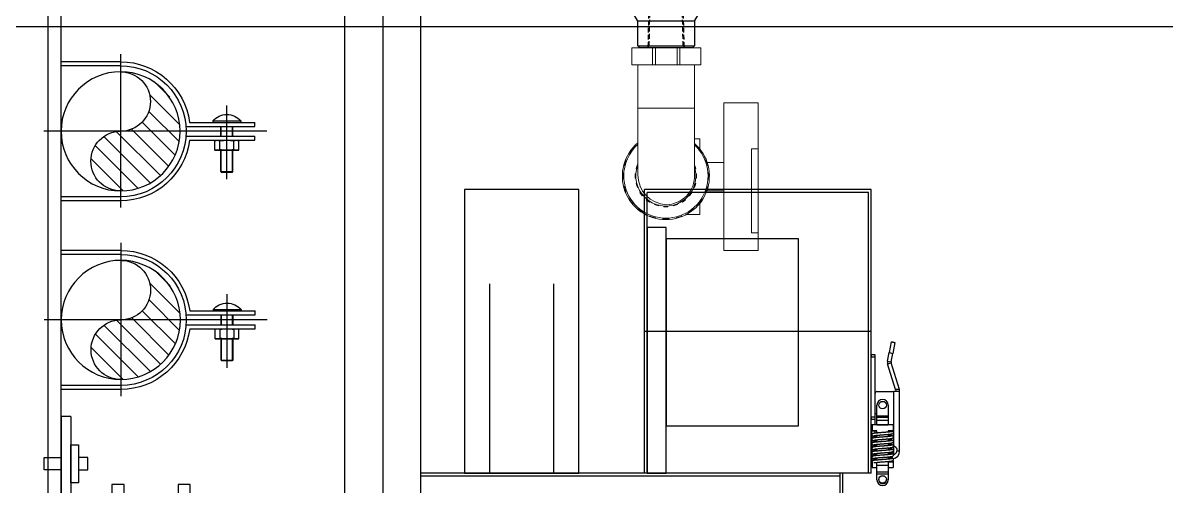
# Model space of a CAD drawing. Extents: x -3080 to 28500, y -1326 to 31609.
# Drawn here: x 2393.7 to 2454.2, y 26408.6 to 26433.1 of the extents above; entities that cross this region are included whole.
import ezdxf

# ---------------------------------------------------------------- set-up
doc = ezdxf.new("R2010")
doc.units = 0
doc.header["$LTSCALE"] = 100
for name, pattern in [('188K-SM-07-F10-MECH-CR PIPE-Y2257103$0$AP8P1-SM-08-F50-001-A(G)-CDS - 複製$0$HIDDEN', [0.375, 0.25, -0.125]), ('188K-SM-07-F10-MECH-CR PIPE-Y2257103$0$AP8P1-SM-08-F50-001-A(G)-CDS - 複製$0$HIDDEN2', [4.7625, 3.175, -1.5875]), ('188K-SM-07-F10-MECH-CR PIPE-Y2257103$0$F14P7-SM-08-FNN-(16)_CHEM_140725$0$HIDDEN', [9.525, 6.35, -3.175])]:
    doc.linetypes.add(name, pattern=pattern)
for name, color, linetype in [('0-xref', 8, 'Continuous'), ('188K-SM-07-F10-MECH-CR PIPE-Y2257103$0$00_DCC', 7, 'Continuous'), ('188K-SM-07-F10-MECH-CR PIPE-Y2257103$0$AP6B-SM-08-FNN-340-A(13)_Ver1$0$18P2-SM-08-FNN-320-A(5)-20190426-JEN$0$18P2-SM-08-FNN-320-A(5)-20190318-JEN$0$SM-08-FNN-300-A(5)-JEN$0$15P6-SM-08-FNN-320-A(10)-UIS-TCM$0$15P6-SM-08-FNN-00-(@10)170308-MIC$0$0-CDS', 140, 'Continuous'), ('188K-SM-07-F10-MECH-CR PIPE-Y2257103$0$AP7P1-SM-08-FNN-120-A(4)-SMP$0$15P6-SM-08-FNN-320-A(10)-UIS-TCM$0$15P6-SM-08-FNN-00-(@10)170308-MIC$0$0-CDS', 140, 'Continuous'), ('188K-SM-07-F10-MECH-CR PIPE-Y2257103$0$AP8P1-SM-08-F50-001-A(G)-CDS - 複製$0$虛線', 4, '188K-SM-07-F10-MECH-CR PIPE-Y2257103$0$AP8P1-SM-08-F50-001-A(G)-CDS - 複製$0$HIDDEN'), ('188K-SM-07-F10-MECH-CR PIPE-Y2257103$0$SH-LINE-130', 2, 'Continuous')]:
    doc.layers.add(name, color=color, linetype=linetype)
doc.layers.add('188K-SM-07-F10-MECH-CR PIPE-Y2257103$0$AP8P1-SM-08-F50-001-A(G)-CDS - 複製$0$HDI', color=4, linetype='188K-SM-07-F10-MECH-CR PIPE-Y2257103$0$AP8P1-SM-08-F50-001-A(G)-CDS - 複製$0$HIDDEN2', lineweight=5)

# ---------------------------------------------------------------- blocks, each defined once
blk = doc.blocks.new('188K-SM-07-F10-MECH-CR PIPE-Y2257103$0$AP6B-SM-08-FNN-340-A(13)_Ver1$0$18P2-SM-08-FNN-320-A(5)-20190426-JEN$0$18P2-SM-08-FNN-320-A(5)-20190318-JEN$0$SM-08-FNN-300-A(5)-JEN$0$15P6-SM-08-FNN-320-A(10)-UIS-TCM$0$15P6-SM-08-FNN-00-(@10)170308-MIC$0$15P6-SM-08-FNN-320-A(10)-CDS$0$15P6-SM-08-FNN-320-A(10)-UIS-TCM$0$15P6-SM-08-FNN-320-A(10)-UIS-TCM$0$15P6-SM-08-FNN-320-A(10)-UIS-TCM$0$15P6-SM-08-FNN-320-A(10)-UIS-TCM$0$15P6-SM-08-FNN-320-A(10)-UIS-TCM$0$15P6-SM-08-FNN-320-A(10)-UIS-TCM$0$8$0$F14P7-SM-08-FNN-(16)_CHEM_140725$0$A$C65D67C42')
for p, q in [((0.5, 5), (0, 5)), ((0, 5), (0, 0)), ((0.5, 5), (0.5, 0.5)), ((0, 0), (8.5, 0)), ((0.5, 0.5), (8.5, 0.5)), ((8.5, 0), (8.5, 0.5))]:
    blk.add_line(p, q)
for points in [[(0.907, 1.5), (0.5, 1.5), (0.5, 3.5), (0.907, 3.5)], [(0, 2.176), (-0.901, 2.176), (-0.901, 2.824), (0, 2.824)], [(0.907, 2.176), (1.401, 2.176), (1.401, 2.824), (0.907, 2.824)], [(3.324, 0.907), (3.324, 1.401), (2.676, 1.401), (2.676, 0.907)], [(6.824, 0.907), (6.824, 1.401), (6.176, 1.401), (6.176, 0.907)], [(4, 0.907), (4, 0.5), (2, 0.5), (2, 0.907)], [(7.5, 0.907), (7.5, 0.5), (5.5, 0.5), (5.5, 0.907)], [(3.324, 0), (3.324, -0.901), (2.676, -0.901), (2.676, 0)], [(6.824, 0), (6.824, -0.901), (6.176, -0.901), (6.176, 0)]]:
    blk.add_lwpolyline(points, close=True)
blk = doc.blocks.new('188K-SM-07-F10-MECH-CR PIPE-Y2257103$0$AP8P1-SM-08-F50-001-A(G)-CDS - 複製$0$A$Cf43b6890')
at = {"color": 4}
for p, q in [((-4.19, 16.97), (-4.75, 5.56)), ((-4.41, 12.49), (4.41, 12.49)), ((-4.38, 13.05), (4.38, 13.05)), ((-4.35, 13.61), (4.35, 13.61)), ((-4.33, 14.17), (4.33, 14.17)), ((-4.3, 14.73), (4.3, 14.73)), ((-4.27, 15.29), (4.27, 15.29)), ((-4.24, 15.85), (4.24, 15.85)), ((-4.22, 16.41), (4.22, 16.41)), ((4.19, 16.97), (-4.19, 16.97)), ((4.19, 16.97), (4.75, 5.56)), ((-4.71, 6.33), (4.71, 6.33)), ((-4.68, 6.89), (4.68, 6.89)), ((-4.66, 7.45), (4.66, 7.45)), ((-4.63, 8.01), (4.63, 8.01)), ((-4.6, 8.57), (4.6, 8.57)), ((-4.57, 9.13), (4.57, 9.13)), ((-4.55, 9.69), (4.55, 9.69)), ((-4.52, 10.25), (4.52, 10.25)), ((-4.49, 10.81), (4.49, 10.81)), ((-4.46, 11.37), (4.46, 11.37)), ((-4.44, 11.93), (4.44, 11.93)), ((-4.75, 5.56), (-4.75, 5)), ((-4.74, 5.77), (4.74, 5.77)), ((4.75, 5.56), (4.75, 5))]:
    blk.add_line(p, q, dxfattribs=at)
at = {"color": 0}
for p, q in [((29.5, 0), (-29.5, 0)), ((27.5, 5), (-27.5, 5)), ((-27.5, 5), (-27.5, 0)), ((27.5, 5), (27.5, 0)), ((30.5, -1), (29.5, 0)), ((-29.5, 0), (-30.5, -1)), ((-30.5, -33.94), (-30.5, -1)), ((-30.5, -1), (30.5, -1)), ((30.5, -33.94), (30.5, -1)), ((30.5, -33.94), (-30.5, -33.94)), ((-15, -61), (-30.5, -33.94)), ((15, -61), (30.5, -33.94)), ((15, -61), (-15, -61)), ((-15, -74), (-15, -61)), ((15, -61), (15, -74)), ((-15, -74), (-14, -75)), ((-15, -74), (15, -74)), ((14, -75), (-14, -75)), ((14, -75), (15, -74))]:
    blk.add_line(p, q, dxfattribs=at)
at = {"color": 0, "linetype": 'Continuous', "lineweight": 0, "extrusion": (0, 1, 0)}
for p, q in [((-18.25, -75), (18.25, -75)), ((-18.25, -84), (-18.25, -75)), ((18.25, -84), (18.25, -75)), ((-18.25, -84), (18.25, -84)), ((-15, -84), (0, -84)), ((-15, -105.5), (-15, -84)), ((0, -84), (15, -84)), ((15, -105.5), (15, -84)), ((-15, -105.5), (-15, -142.2)), ((15, -142.2), (15, -105.5)), ((17.85, -123.21), (15, -123.21)), ((17.85, -124.58), (17.85, -123.21)), ((17.85, -124.58), (17.85, -128.52)), ((-19.52, -130.7), (-17.73, -128.24)), ((-19.06, -131.03), (-19.52, -130.7)), ((-17.73, -128.24), (-17.28, -128.57)), ((16.9, -128.57), (17.36, -128.24)), ((17.36, -128.24), (19.14, -130.7)), ((19.14, -130.7), (18.69, -131.03)), ((-22.33, -137.27), (-21.39, -134.38)), ((-21.8, -137.44), (-22.33, -137.27)), ((-21.39, -134.38), (-20.86, -134.55)), ((-15.25, -136.82), (-15.91, -138.88)), ((-15.91, -138.88), (-15.54, -139)), ((-15, -136.9), (-15.25, -136.82)), ((15.64, -138.88), (15, -136.92)), ((15.26, -139), (15.64, -138.88)), ((20.48, -134.55), (21.02, -134.38)), ((21.02, -134.38), (21.95, -137.27)), ((21.95, -137.27), (21.42, -137.44)), ((-22.97, -144.38), (-22.97, -141.34)), ((-22.97, -141.34), (-22.42, -141.34)), ((-22.42, -144.38), (-22.97, -144.38)), ((-15.98, -141.78), (-16.38, -141.78)), ((-16.38, -141.78), (-16.38, -143.95)), ((-16.38, -143.95), (-15.98, -143.95)), ((16.1, -141.78), (15.7, -141.78)), ((15.7, -143.95), (16.1, -143.95)), ((16.1, -143.95), (16.1, -141.78)), ((22.04, -141.34), (22.6, -141.34)), ((22.6, -144.38), (22.04, -144.38)), ((22.6, -141.34), (22.6, -144.38)), ((-22.33, -148.46), (-21.8, -148.29)), ((-21.39, -151.35), (-22.33, -148.46)), ((-20.86, -151.18), (-21.39, -151.35)), ((-15.54, -146.73), (-15.91, -146.85)), ((-15.91, -146.85), (-15.25, -148.91)), ((-15.25, -148.91), (-14.87, -148.79)), ((14.59, -148.79), (14.97, -148.91)), ((14.97, -148.91), (15.64, -146.85)), ((15.64, -146.85), (15.26, -146.73)), ((21.02, -151.35), (20.48, -151.18)), ((21.95, -148.46), (21.02, -151.35)), ((21.42, -148.29), (21.95, -148.46)), ((-19.52, -155.03), (-19.06, -154.7)), ((-17.73, -157.49), (-19.52, -155.03)), ((-17.28, -157.16), (-17.73, -157.49)), ((-13.59, -151.3), (-13.91, -151.53)), ((-13.91, -151.53), (-12.64, -153.28)), ((-12.64, -153.28), (-12.32, -153.05)), ((-10.32, -155.04), (-10.56, -155.36)), ((-10.56, -155.36), (-8.81, -156.63)), ((-8.81, -156.63), (-8.57, -156.31)), ((8.29, -156.31), (8.53, -156.63)), ((8.53, -156.63), (10.28, -155.36)), ((10.28, -155.36), (10.04, -155.04)), ((12.04, -153.05), (12.36, -153.28)), ((12.36, -153.28), (13.63, -151.53)), ((13.63, -151.53), (13.31, -151.3)), ((17.36, -157.49), (16.9, -157.16)), ((19.14, -155.03), (17.36, -157.49)), ((17.85, -157.2), (17.85, -161.86)), ((18.69, -154.7), (19.14, -155.03)), ((-14.81, -160.41), (-14.48, -159.95)), ((-12.35, -162.19), (-14.81, -160.41)), ((-12.02, -161.74), (-12.35, -162.19)), ((-6.06, -157.59), (-6.19, -157.97)), ((-6.19, -157.97), (-4.13, -158.64)), ((-4.13, -158.64), (-4, -158.26)), ((-1.22, -158.7), (-1.22, -159.1)), ((-1.22, -159.1), (0.94, -159.1)), ((0.94, -159.1), (0.94, -158.7)), ((3.72, -158.26), (3.85, -158.64)), ((3.85, -158.64), (5.91, -157.97)), ((5.91, -157.97), (5.78, -157.59)), ((17.85, -163.23), (10.56, -163.23)), ((11.98, -162.19), (11.65, -161.74)), ((14.44, -160.41), (11.98, -162.19)), ((14.11, -159.95), (14.44, -160.41)), ((17.85, -163.23), (17.85, -161.86)), ((-8.67, -164.07), (-8.5, -163.54)), ((-5.78, -165.01), (-8.67, -164.07)), ((-5.61, -164.47), (-5.78, -165.01)), ((-1.71, -165.65), (-1.71, -165.09)), ((1.33, -165.65), (-1.71, -165.65)), ((1.33, -165.09), (1.33, -165.65)), ((5.41, -165.01), (5.24, -164.47)), ((8.3, -164.07), (5.41, -165.01)), ((8.13, -163.54), (8.3, -164.07))]:
    blk.add_line(p, q, dxfattribs=at)
at = {"color": 0, "linetype": 'Continuous', "lineweight": 0}
for p, q in [((-7.25, -75), (-7.25, -84)), ((-5.75, -75), (-5.75, -84)), ((5.75, -75), (5.75, -84)), ((7.25, -75), (7.25, -84)), ((7.25, -75), (7.25, -84)), ((15, -107), (-15, -107)), ((48.57, -104.22), (30.57, -104.22)), ((30.57, -104.22), (30.57, -182.22)), ((48.57, -104.22), (48.57, -182.22)), ((48.57, -128.5), (45.06, -128.5)), ((45.06, -128.5), (45.06, -172.94)), ((30.57, -135.72), (21.73, -135.72)), ((30.57, -150.72), (21.48, -150.72)), ((48.57, -172.94), (45.06, -172.94)), ((48.57, -182.22), (30.57, -182.22))]:
    blk.add_line(p, q, dxfattribs=at)
at = {"color": 0, "linetype": 'Continuous', "lineweight": 0, "extrusion": (0, 0, -1)}
for centre, radius, start, end in [((0.2, -142.89), 23.01, 269.95681, 49.915), ((-0.06, -142.91), 22.53, 0.115, 47.96669), ((0.16, -142.83), 22.3, 132.74754, 359.90699), ((0.17, -142.9), 23.01, 131.15609, 270.05145), ((0.16, -142.83), 15.9, 180.12968, 21.05384), ((0.32, -142.9), 16.05, 162.59703, 179.885)]:
    blk.add_arc(centre, radius, start, end, dxfattribs=at)
at = {"color": 0, "linetype": 'Continuous', "lineweight": 0}
for centre, radius, start, end in [((0.76, -142.26), 15.76, 179.77206, 267.08038), ((-0.16, -142.83), 15.18, 270.45834, 2.36974)]:
    blk.add_arc(centre, radius, start, end, dxfattribs=at)
at = {"layer": '188K-SM-07-F10-MECH-CR PIPE-Y2257103$0$AP8P1-SM-08-F50-001-A(G)-CDS - 複製$0$HDI', "lineweight": -3}
for p, q in [((-6.98, 5), (-6.98, 1.97)), ((6.98, 5), (-6.98, 5)), ((6.98, 1.97), (-6.98, 1.97)), ((-2.5, 1.97), (-2.5, -8.03)), ((2.5, 1.97), (2.5, -8.03)), ((6.98, 5), (6.98, 1.97)), ((-2.5, -36.03), (-2.5, -38.53)), ((2.5, -36.03), (2.5, -38.53))]:
    blk.add_line(p, q, dxfattribs=at)
blk.add_lwpolyline([(9, -36.03), (-9, -36.03, -0.414214), (-10, -35.03), (-10, -9.03, -0.414214), (-9, -8.03), (9, -8.03, -0.414214), (10, -9.03), (10, -35.03, -0.414214)], format="xyb", close=True, dxfattribs=at)
for points in [[(4.06, -39.47), (4.06, -40.09), (-4.06, -40.09), (-4.06, -39.47)], [(3.12, -38.53), (3.12, -39.47), (-3.13, -39.47), (-3.13, -38.53)], [(3.12, -40.09), (3.12, -41.03), (-3.13, -41.03), (-3.13, -40.09)]]:
    blk.add_lwpolyline(points, close=True, dxfattribs=at)
at = {"layer": '188K-SM-07-F10-MECH-CR PIPE-Y2257103$0$AP8P1-SM-08-F50-001-A(G)-CDS - 複製$0$虛線', "linetype": '188K-SM-07-F10-MECH-CR PIPE-Y2257103$0$AP8P1-SM-08-F50-001-A(G)-CDS - 複製$0$HIDDEN', "ltscale": 0.5}
for p, q in [((-25, 5), (-25, -21.19)), ((25, 5), (25, -21.19)), ((-8.5, -50), (-25, -21.19)), ((8.5, -50), (25, -21.19)), ((8.5, -49.98), (-8.5, -50))]:
    blk.add_line(p, q, dxfattribs=at)
at = {"layer": '188K-SM-07-F10-MECH-CR PIPE-Y2257103$0$AP8P1-SM-08-F50-001-A(G)-CDS - 複製$0$虛線', "ltscale": 0.1}
for p, q in [((-9.49, -74.5), (-8.99, -49.28)), ((-8.98, -74), (-8.5, -50)), ((8.98, -74), (8.5, -49.98)), ((9.49, -74.5), (8.99, -49.26)), ((-10, -75), (-8.98, -74)), ((10, -75), (8.98, -74))]:
    blk.add_line(p, q, dxfattribs=at)
blk = doc.blocks.new('188K-SM-07-F10-MECH-CR PIPE-Y2257103$0$AP6B-SM-08-FNN-340-A(13)_Ver1$0$18P2-SM-08-FNN-320-A(5)-20190426-JEN$0$18P2-SM-08-FNN-320-A(5)-20190318-JEN$0$SM-08-FNN-300-A(5)-JEN$0$15P6-SM-08-FNN-320-A(10)-UIS-TCM$0$15P6-SM-08-FNN-00-(@10)170308-MIC$0$15P6-SM-08-FNN-320-A(10)-CDS$0$15P6-SM-08-FNN-320-A(10)-UIS-TCM$0$15P6-SM-08-FNN-320-A(10)-UIS-TCM$0$15P6-SM-08-FNN-320-A(10)-UIS-TCM$0$15P6-SM-08-FNN-320-A(10)-UIS-TCM$0$15P6-SM-08-FNN-320-A(10)-UIS-TCM$0$15P6-SM-08-FNN-320-A(10)-UIS-TCM$0$8$0$F14P7-SM-08-FNN-(16)_CHEM_140725$0$A$C6A4B018A')
for p, q in [((37807.28, -1461.802), (37807.28, -1453.692)), ((37807.28, -1454.045), (37804.13, -1454.045)), ((37807.28, -1454.255), (37804.13, -1454.255)), ((37805.72, -1456.26), (37807.395, -1454.585)), ((37805.94, -1456.968), (37808.193, -1454.715)), ((37806.388, -1457.448), (37808.844, -1454.992)), ((37812.9, -1455.194), (37812.9, -1459.086)), ((37807.05, -1457.714), (37809.385, -1455.379)), ((37812.585, -1455.589), (37812.606, -1455.568)), ((37812.585, -1455.589), (37813.215, -1455.589)), ((37812.585, -1455.589), (37812.585, -1456.723)), ((37812.606, -1455.568), (37813.194, -1455.568)), ((37812.606, -1455.589), (37812.606, -1456.723)), ((37813.194, -1455.568), (37813.215, -1455.589)), ((37813.194, -1455.589), (37813.194, -1456.723)), ((37813.215, -1455.589), (37813.215, -1456.723)), ((37807.855, -1457.837), (37809.827, -1455.865)), ((37808.415, -1458.205), (37810.169, -1456.451)), ((37812.27, -1456.723), (37813.53, -1456.723)), ((37812.27, -1456.723), (37812.27, -1457.248)), ((37812.53, -1456.744), (37812.53, -1457.227)), ((37813.269, -1456.744), (37813.269, -1457.227)), ((37813.53, -1456.723), (37813.53, -1457.248)), ((37808.773, -1458.775), (37810.389, -1457.16)), ((37810.705, -1457.458), (37814.384, -1457.458)), ((37810.924, -1457.248), (37814.384, -1457.248)), ((37812.585, -1457.458), (37812.585, -1457.983)), ((37812.606, -1457.458), (37812.606, -1457.983)), ((37813.194, -1457.458), (37813.194, -1457.983)), ((37813.215, -1457.458), (37813.215, -1457.983)), ((37814.384, -1457.248), (37814.384, -1457.458)), ((37803.225, -1457.747), (37815.021, -1457.747)), ((37808.829, -1459.647), (37810.425, -1458.051)), ((37810.735, -1457.983), (37814.384, -1457.983)), ((37810.924, -1458.193), (37814.384, -1458.193)), ((37812.158, -1458.269), (37812.158, -1458.193)), ((37813.641, -1458.269), (37813.641, -1458.193)), ((37814.384, -1457.983), (37814.384, -1458.193)), ((37812.158, -1458.269), (37813.641, -1458.269)), ((37809.076, -1460.329), (37809.887, -1459.517)), ((37807.28, -1461.185), (37804.13, -1461.185)), ((37807.61, -1460.867), (37807.63, -1460.846)), ((37807.28, -1461.395), (37804.13, -1461.395))]:
    blk.add_line(p, q)
blk.add_circle((37807.28, -1457.72), 3.15)
for centre, radius, start, end in [((37807.28, -1456.145), 1.575, 90, 270), ((37807.28, -1457.72), 3.675, 7.38705, 90), ((37807.28, -1457.72), 3.465, 270, 90), ((37812.4, -1457.137), 0.414, 71.67125, 108.32875), ((37812.9, -1459.987), 3.264, 83.49714, 96.50286), ((37813.4, -1457.137), 0.414, 71.67125, 108.32875), ((37812.4, -1456.834), 0.414, 251.67125, 288.32875), ((37812.9, -1453.984), 3.264, 263.49714, 276.50286), ((37813.4, -1456.834), 0.414, 251.67125, 288.32875), ((37807.28, -1459.295), 1.575, 270, 90), ((37807.28, -1457.72), 3.675, 270, 352.61295), ((37812.9, -1457.642), 0.971, 220.22965, 319.77035)]:
    blk.add_arc(centre, radius, start, end)
blk = doc.blocks.new('188K-SM-07-F10-MECH-CR PIPE-Y2257103$0$CDS-WET')
at = {"layer": '188K-SM-07-F10-MECH-CR PIPE-Y2257103$0$AP6B-SM-08-FNN-340-A(13)_Ver1$0$18P2-SM-08-FNN-320-A(5)-20190426-JEN$0$18P2-SM-08-FNN-320-A(5)-20190318-JEN$0$SM-08-FNN-300-A(5)-JEN$0$15P6-SM-08-FNN-320-A(10)-UIS-TCM$0$15P6-SM-08-FNN-00-(@10)170308-MIC$0$0-CDS', "ltscale": 0.1}
blk.add_line((2412.76, -72855.477), (2412.76, -73013.977), dxfattribs=at)
blk.add_lwpolyline([(2414.76, -73013.977), (2410.76, -73013.977), (2410.76, -72855.477), (2414.76, -72855.477)], close=True, dxfattribs=at)
at = {"layer": '188K-SM-07-F10-MECH-CR PIPE-Y2257103$0$AP7P1-SM-08-FNN-120-A(4)-SMP$0$15P6-SM-08-FNN-320-A(10)-UIS-TCM$0$15P6-SM-08-FNN-00-(@10)170308-MIC$0$0-CDS', "ltscale": 0.1}
for p, q in [((2423.135, -72910.471), (2417.085, -72910.471)), ((2417.085, -72910.471), (2417.085, -72925.477)), ((2423.135, -72925.477), (2423.135, -72910.471)), ((2438.61, -72910.477), (2426.61, -72910.477)), ((2426.61, -72925.477), (2426.61, -72910.477)), ((2438.61, -72925.477), (2438.61, -72910.477)), ((2438.46, -72910.627), (2426.76, -72910.627)), ((2426.76, -72925.477), (2426.76, -72910.627)), ((2438.46, -72925.477), (2438.46, -72910.627)), ((2427.76, -72912.477), (2426.76, -72912.477)), ((2426.76, -72912.477), (2426.76, -72925.477)), ((2427.76, -72925.477), (2427.76, -72912.477)), ((2434.76, -72913.077), (2427.76, -72913.077)), ((2427.76, -72913.077), (2427.76, -72922.977)), ((2434.76, -72922.977), (2434.76, -72913.077)), ((2418.41, -72915.471), (2418.41, -72925.477)), ((2421.81, -72925.477), (2421.81, -72915.471)), ((2438.61, -72917.977), (2426.61, -72917.977)), ((2439.663, -72918.526), (2439.554, -72919.101)), ((2439.86, -72918.564), (2439.75, -72919.139)), ((2438.81, -72919.214), (2438.61, -72919.214)), ((2438.61, -72919.214), (2438.61, -72919.314)), ((2438.61, -72919.314), (2438.81, -72919.314)), ((2438.61, -72922.514), (2438.61, -72919.314)), ((2438.81, -72919.314), (2438.81, -72919.214)), ((2438.81, -72921.258), (2438.81, -72919.314)), ((2439.468, -72919.552), (2439.554, -72919.101)), ((2439.468, -72919.552), (2439.665, -72919.59)), ((2439.475, -72919.695), (2439.667, -72919.637)), ((2439.554, -72919.101), (2439.75, -72919.139)), ((2439.665, -72919.59), (2439.75, -72919.139)), ((2440.093, -72921.058), (2439.667, -72919.637)), ((2439.884, -72921.058), (2439.475, -72919.695)), ((2438.81, -72922.314), (2438.81, -72921.258)), ((2438.91, -72921.158), (2439.81, -72921.158)), ((2439.81, -72924.033), (2439.81, -72921.158)), ((2440.11, -72921.158), (2439.81, -72921.158)), ((2440.093, -72921.058), (2439.884, -72921.058)), ((2439.884, -72921.058), (2439.906, -72921.129)), ((2440.097, -72921.072), (2440.093, -72921.058)), ((2440.11, -72924.314), (2440.11, -72921.158)), ((2438.91, -72922.435), (2438.91, -72921.877)), ((2439.51, -72921.877), (2439.51, -72922.435)), ((2438.81, -72922.514), (2438.61, -72922.514)), ((2438.61, -72922.514), (2438.61, -72922.614)), ((2438.61, -72922.614), (2438.81, -72922.614)), ((2438.61, -72922.914), (2438.61, -72922.614)), ((2438.81, -72922.514), (2438.81, -72922.314)), ((2438.81, -72922.314), (2438.91, -72922.314)), ((2438.81, -72922.614), (2438.81, -72922.514)), ((2438.81, -72922.914), (2438.81, -72922.614)), ((2438.91, -72922.435), (2439.51, -72922.435)), ((2438.91, -72922.506), (2438.91, -72922.435)), ((2438.91, -72922.506), (2439.51, -72922.506)), ((2438.91, -72922.674), (2438.91, -72922.506)), ((2438.91, -72922.674), (2439.51, -72922.674)), ((2438.91, -72922.922), (2438.91, -72922.674)), ((2439.51, -72922.435), (2439.51, -72922.506)), ((2439.51, -72922.506), (2439.51, -72922.674)), ((2439.51, -72922.674), (2439.51, -72922.922)), ((2427.76, -72922.977), (2434.76, -72922.977)), ((2438.81, -72922.914), (2438.61, -72922.914)), ((2438.61, -72922.914), (2438.61, -72923.014)), ((2438.61, -72923.014), (2438.66, -72923.014)), ((2438.61, -72923.257), (2438.61, -72923.014)), ((2438.81, -72923.257), (2438.61, -72923.257)), ((2438.66, -72922.927), (2438.66, -72923.227)), ((2439.76, -72922.927), (2438.66, -72922.927)), ((2438.91, -72923.227), (2438.66, -72923.227)), ((2438.81, -72922.907), (2438.91, -72922.907)), ((2438.81, -72922.927), (2438.81, -72922.914)), ((2438.81, -72923.345), (2438.81, -72923.227)), ((2438.91, -72922.922), (2439.51, -72922.922)), ((2438.91, -72922.927), (2438.91, -72922.922)), ((2438.91, -72923.335), (2438.91, -72923.227)), ((2439.51, -72922.922), (2439.51, -72922.927)), ((2439.76, -72923.227), (2439.51, -72923.227)), ((2439.51, -72923.227), (2439.51, -72923.287)), ((2439.513, -72923.237), (2439.51, -72923.239)), ((2439.529, -72923.227), (2439.513, -72923.237)), ((2439.76, -72922.927), (2439.76, -72923.227)), ((2438.81, -72923.547), (2438.805, -72923.544)), ((2438.81, -72923.584), (2438.81, -72923.545)), ((2438.81, -72923.822), (2438.81, -72923.783)), ((2438.91, -72923.574), (2438.91, -72923.486)), ((2438.91, -72923.812), (2438.91, -72923.724)), ((2439.51, -72923.437), (2439.51, -72923.525)), ((2439.51, -72923.675), (2439.51, -72923.764)), ((2439.51, -72923.914), (2439.51, -72924.002)), ((2438.81, -72924.061), (2438.81, -72924.022)), ((2438.91, -72924.051), (2438.91, -72923.963)), ((2438.91, -72924.289), (2438.91, -72924.201)), ((2438.91, -72924.528), (2438.91, -72924.44)), ((2439.51, -72924.152), (2439.51, -72924.241)), ((2439.51, -72924.391), (2439.51, -72924.48)), ((2439.61, -72924.18), (2439.61, -72924.141)), ((2439.61, -72924.414), (2439.61, -72924.38)), ((2439.81, -72924.414), (2439.61, -72924.414)), ((2439.752, -72923.987), (2439.782, -72923.958)), ((2439.756, -72924.084), (2439.81, -72924.084)), ((2439.767, -72924.02), (2439.77, -72924.02)), ((2439.77, -72924.02), (2439.81, -72924.033)), ((2439.81, -72924.414), (2439.81, -72924.084)), ((2439.81, -72924.495), (2439.81, -72924.414)), ((2440.11, -72924.314), (2439.959, -72924.314)), ((2438.66, -72924.877), (2438.668, -72924.877)), ((2438.66, -72924.877), (2438.66, -72925.177)), ((2438.91, -72924.766), (2438.91, -72924.678)), ((2438.91, -72925.077), (2438.91, -72924.917)), ((2439.51, -72925.077), (2438.91, -72925.077)), ((2438.91, -72925.427), (2438.91, -72925.077)), ((2439.51, -72924.63), (2439.51, -72924.718)), ((2439.51, -72924.868), (2439.51, -72925.077)), ((2439.51, -72924.877), (2439.76, -72924.877)), ((2439.51, -72925.077), (2439.51, -72925.427)), ((2439.71, -72924.6), (2439.71, -72924.675)), ((2439.76, -72924.877), (2439.76, -72925.177)), ((2438.61, -72925.477), (2414.76, -72925.477)), ((2436.96, -72925.627), (2414.76, -72925.627)), ((2417.085, -72925.477), (2423.135, -72925.477)), ((2418.41, -72925.477), (2421.81, -72925.477)), ((2426.76, -72925.477), (2427.76, -72925.477)), ((2436.96, -72941.636), (2436.96, -72925.477)), ((2437.11, -72972.477), (2437.11, -72925.477)), ((2438.66, -72925.177), (2438.91, -72925.177)), ((2439.51, -72925.427), (2438.91, -72925.427)), ((2438.91, -72925.527), (2438.91, -72925.427)), ((2439.51, -72925.527), (2438.91, -72925.527)), ((2438.91, -72925.827), (2438.91, -72925.527)), ((2439.51, -72925.177), (2439.76, -72925.177)), ((2439.51, -72925.427), (2439.51, -72925.527)), ((2439.51, -72925.527), (2439.51, -72925.827))]:
    blk.add_line(p, q, dxfattribs=at)
for centre in [(2439.21, -72921.877), (2439.21, -72925.807)]:
    blk.add_circle(centre, 0.2, dxfattribs=at)
for centre, radius, start, end in [((2439.763, -72919.609), 0.3, 169.2157, 196.69924), ((2439.763, -72919.609), 0.1, 169.2157, 196.69924), ((2438.91, -72921.258), 0.1, 90, 180), ((2439.21, -72921.877), 0.3, 0, 180), ((2438.91, -72923.257), 0.3, 180, 211.62092), ((2438.91, -72924.214), 0.1, 209.71571, 235.29168), ((2439.71, -72924.314), 0.4, 276.63321, 0), ((2439.714, -72924.264), 0.25, 282.42631, 348.46304), ((2439.51, -72924.084), 0.3, 0, 24.84126), ((2439.21, -72925.827), 0.3, 180, 0), ((2439.21, -72925.827), 0.2, 177.13402, 2.86598)]:
    blk.add_arc(centre, radius, start, end, dxfattribs=at)
blk.add_open_spline([(2439.663, -72918.526), (2439.86, -72918.564)], degree=1, dxfattribs=at)
for points, knots in [([(2439.906, -72921.129), (2439.907, -72921.136), (2439.91, -72921.149), (2439.91, -72921.157), (2439.91, -72921.158), (2439.91, -72921.158)], [0, 0, 0, 0, 0.406198, 0.8110411, 1, 1, 1, 1]), ([(2440.11, -72921.158), (2440.11, -72921.157), (2440.11, -72921.155), (2440.11, -72921.137), (2440.107, -72921.112), (2440.102, -72921.089), (2440.098, -72921.075), (2440.097, -72921.072)], [0, 0, 0, 0, 0.23339, 0.466809, 0.699076, 0.926982, 1, 1, 1, 1]), ([(2438.91, -72923.556), (2438.9, -72923.555), (2438.864, -72923.551), (2438.813, -72923.546), (2438.764, -72923.539), (2438.734, -72923.533), (2438.712, -72923.528), (2438.699, -72923.523), (2438.69, -72923.518), (2438.684, -72923.514), (2438.678, -72923.509), (2438.669, -72923.499), (2438.657, -72923.478), (2438.651, -72923.45), (2438.652, -72923.425), (2438.66, -72923.401), (2438.67, -72923.386), (2438.679, -72923.377), (2438.687, -72923.371), (2438.698, -72923.366), (2438.716, -72923.36), (2438.741, -72923.355), (2438.774, -72923.349), (2438.811, -72923.345), (2438.853, -72923.34), (2438.902, -72923.336), (2438.958, -72923.331), (2439.021, -72923.325), (2439.089, -72923.32), (2439.161, -72923.314), (2439.23, -72923.309), (2439.294, -72923.304), (2439.351, -72923.3), (2439.407, -72923.296), (2439.46, -72923.291), (2439.509, -72923.287), (2439.554, -72923.282), (2439.599, -72923.277), (2439.636, -72923.272), (2439.663, -72923.268), (2439.679, -72923.265), (2439.69, -72923.262), (2439.691, -72923.262), (2439.692, -72923.262)], [0, 0, 0, 0, 0.01759, 0.065005, 0.1057631, 0.1430056, 0.1649563, 0.1866112, 0.1992239, 0.2075776, 0.210924, 0.2151868, 0.2280447, 0.2460191, 0.262153, 0.2754107, 0.2870045, 0.295447, 0.3037268, 0.3224593, 0.3500047, 0.3855352, 0.4139411, 0.4428067, 0.4719136, 0.5021191, 0.5340102, 0.5674252, 0.6021249, 0.6376942, 0.6715066, 0.7024042, 0.7303279, 0.7561349, 0.7878503, 0.8160494, 0.8404003, 0.8739503, 0.9104819, 0.9362448, 0.959672, 0.9790631, 1, 1, 1, 1]), ([(2439.622, -72923.227), (2439.634, -72923.229), (2439.659, -72923.232), (2439.691, -72923.238), (2439.716, -72923.244), (2439.731, -72923.251), (2439.74, -72923.257), (2439.749, -72923.265), (2439.761, -72923.282), (2439.77, -72923.315), (2439.768, -72923.342), (2439.759, -72923.367), (2439.749, -72923.382), (2439.743, -72923.389), (2439.737, -72923.394), (2439.732, -72923.398), (2439.723, -72923.403), (2439.712, -72923.407), (2439.695, -72923.412), (2439.675, -72923.416), (2439.645, -72923.421), (2439.602, -72923.427), (2439.536, -72923.434), (2439.459, -72923.442), (2439.373, -72923.449), (2439.28, -72923.455), (2439.184, -72923.462), (2439.086, -72923.47), (2438.994, -72923.478), (2438.913, -72923.485), (2438.848, -72923.491), (2438.797, -72923.497), (2438.766, -72923.502), (2438.748, -72923.505), (2438.739, -72923.508), (2438.738, -72923.508), (2438.738, -72923.508)], [0, 0, 0, 0, 0.033749, 0.065959, 0.105376, 0.13345, 0.143203, 0.152503, 0.17219, 0.191617, 0.211755, 0.22949, 0.236105, 0.241172, 0.245119, 0.253013, 0.264832, 0.286662, 0.312074, 0.336755, 0.360678, 0.407887, 0.456841, 0.506807, 0.556686, 0.606045, 0.657299, 0.709687, 0.762176, 0.812889, 0.859395, 0.904191, 0.94734, 0.968069, 0.987715, 1, 1, 1, 1]), ([(2438.685, -72923.613), (2438.685, -72923.613), (2438.684, -72923.612), (2438.683, -72923.611), (2438.682, -72923.61), (2438.68, -72923.609), (2438.677, -72923.607), (2438.673, -72923.602), (2438.666, -72923.594), (2438.659, -72923.579), (2438.654, -72923.563), (2438.651, -72923.542), (2438.652, -72923.523), (2438.659, -72923.504), (2438.663, -72923.495), (2438.666, -72923.492), (2438.666, -72923.492)], [0, 0, 0, 0, 0.010562, 0.025357, 0.038805, 0.052303, 0.067168, 0.104206, 0.195626, 0.297364, 0.412081, 0.530674, 0.742415, 0.8515, 0.97609, 1, 1, 1, 1]), ([(2438.91, -72923.795), (2438.909, -72923.794), (2438.885, -72923.792), (2438.843, -72923.788), (2438.786, -72923.781), (2438.748, -72923.774), (2438.724, -72923.77), (2438.707, -72923.765), (2438.692, -72923.758), (2438.682, -72923.751), (2438.673, -72923.742), (2438.663, -72923.729), (2438.654, -72923.707), (2438.651, -72923.685), (2438.653, -72923.662), (2438.66, -72923.64), (2438.672, -72923.621), (2438.689, -72923.608), (2438.706, -72923.602), (2438.728, -72923.596), (2438.768, -72923.588), (2438.822, -72923.582), (2438.873, -72923.577), (2438.917, -72923.573), (2438.966, -72923.569), (2439.02, -72923.564), (2439.075, -72923.559), (2439.132, -72923.555), (2439.189, -72923.55), (2439.262, -72923.545), (2439.349, -72923.539), (2439.446, -72923.531), (2439.533, -72923.523), (2439.606, -72923.515), (2439.651, -72923.509), (2439.674, -72923.504), (2439.682, -72923.503), (2439.682, -72923.503), (2439.683, -72923.503)], [0, 0, 0, 0, 0.002073, 0.041865, 0.086842, 0.13285, 0.155809, 0.179722, 0.192954, 0.20634, 0.217711, 0.227311, 0.242635, 0.255221, 0.266172, 0.279976, 0.298552, 0.320173, 0.343366, 0.367672, 0.418021, 0.469743, 0.496015, 0.523502, 0.552254, 0.581633, 0.610861, 0.639743, 0.668097, 0.69576, 0.748413, 0.799687, 0.851631, 0.904368, 0.956803, 0.980501, 0.996005, 1, 1, 1, 1]), ([(2438.684, -72923.851), (2438.683, -72923.851), (2438.682, -72923.851), (2438.68, -72923.848), (2438.674, -72923.842), (2438.664, -72923.83), (2438.656, -72923.812), (2438.652, -72923.792), (2438.651, -72923.774), (2438.654, -72923.754), (2438.661, -72923.737), (2438.665, -72923.732), (2438.666, -72923.731)], [0, 0, 0, 0, 0.009398, 0.062149, 0.115528, 0.18607, 0.383172, 0.505597, 0.621974, 0.813909, 0.978208, 1, 1, 1, 1]), ([(2438.91, -72924.033), (2438.892, -72924.031), (2438.852, -72924.027), (2438.801, -72924.021), (2438.752, -72924.014), (2438.723, -72924.008), (2438.703, -72924.002), (2438.69, -72923.996), (2438.681, -72923.989), (2438.671, -72923.979), (2438.66, -72923.962), (2438.653, -72923.941), (2438.651, -72923.922), (2438.652, -72923.906), (2438.655, -72923.892), (2438.66, -72923.878), (2438.668, -72923.865), (2438.679, -72923.854), (2438.688, -72923.848), (2438.698, -72923.843), (2438.716, -72923.837), (2438.746, -72923.831), (2438.789, -72923.824), (2438.835, -72923.819), (2438.876, -72923.815), (2438.926, -72923.811), (2438.983, -72923.806), (2439.046, -72923.8), (2439.11, -72923.795), (2439.173, -72923.79), (2439.238, -72923.785), (2439.304, -72923.78), (2439.368, -72923.776), (2439.435, -72923.771), (2439.505, -72923.765), (2439.564, -72923.758), (2439.607, -72923.753), (2439.637, -72923.749), (2439.66, -72923.745), (2439.677, -72923.743), (2439.684, -72923.741), (2439.688, -72923.741), (2439.687, -72923.741), (2439.687, -72923.741)], [0, 0, 0, 0, 0.032282, 0.07315, 0.115469, 0.160572, 0.181096, 0.199233, 0.207719, 0.216352, 0.226863, 0.239545, 0.251698, 0.261259, 0.268851, 0.275533, 0.287968, 0.297851, 0.30955, 0.326172, 0.347841, 0.388677, 0.436604, 0.462775, 0.49037, 0.520424, 0.553023, 0.586885, 0.619439, 0.650344, 0.679404, 0.715061, 0.747244, 0.777351, 0.820208, 0.867192, 0.892434, 0.918638, 0.945248, 0.968111, 0.986279, 0.999986, 1, 1, 1, 1]), ([(2439.51, -72923.454), (2439.514, -72923.455), (2439.533, -72923.456), (2439.561, -72923.459), (2439.597, -72923.463), (2439.629, -72923.466), (2439.656, -72923.47), (2439.678, -72923.474), (2439.699, -72923.478), (2439.721, -72923.485), (2439.735, -72923.492), (2439.747, -72923.502), (2439.755, -72923.512), (2439.762, -72923.526), (2439.768, -72923.546), (2439.769, -72923.565), (2439.766, -72923.583), (2439.761, -72923.599), (2439.754, -72923.614), (2439.747, -72923.622), (2439.743, -72923.627), (2439.74, -72923.629), (2439.738, -72923.63), (2439.737, -72923.631), (2439.735, -72923.633), (2439.732, -72923.635), (2439.731, -72923.636), (2439.727, -72923.639), (2439.72, -72923.643), (2439.705, -72923.648), (2439.68, -72923.654), (2439.65, -72923.659), (2439.619, -72923.663), (2439.587, -72923.667), (2439.552, -72923.671), (2439.512, -72923.675), (2439.469, -72923.679), (2439.424, -72923.683), (2439.374, -72923.687), (2439.319, -72923.691), (2439.257, -72923.695), (2439.191, -72923.7), (2439.125, -72923.706), (2439.063, -72923.711), (2439.007, -72923.715), (2438.958, -72923.72), (2438.915, -72923.724), (2438.868, -72923.728), (2438.82, -72923.733), (2438.774, -72923.739), (2438.751, -72923.743), (2438.737, -72923.748), (2438.737, -72923.747), (2438.737, -72923.746)], [0, 0, 0, 0, 0.007579, 0.032258, 0.054598, 0.081635, 0.105201, 0.12665, 0.14679, 0.171227, 0.199292, 0.212165, 0.223278, 0.232545, 0.244663, 0.256417, 0.265238, 0.27377, 0.281337, 0.288137, 0.290892, 0.291998, 0.293002, 0.294002, 0.295102, 0.2979, 0.305851, 0.314891, 0.329988, 0.359386, 0.391395, 0.420717, 0.446626, 0.469042, 0.492634, 0.519847, 0.542488, 0.566856, 0.592732, 0.620089, 0.650035, 0.682562, 0.714899, 0.745689, 0.774671, 0.801671, 0.826589, 0.849391, 0.89008, 0.927996, 0.969283, 0.991113, 1, 1, 1, 1]), ([(2439.51, -72923.693), (2439.512, -72923.693), (2439.531, -72923.695), (2439.561, -72923.698), (2439.61, -72923.702), (2439.655, -72923.708), (2439.691, -72923.715), (2439.714, -72923.721), (2439.729, -72923.727), (2439.738, -72923.733), (2439.748, -72923.741), (2439.757, -72923.753), (2439.766, -72923.773), (2439.769, -72923.8), (2439.766, -72923.826), (2439.756, -72923.85), (2439.746, -72923.862), (2439.74, -72923.868), (2439.736, -72923.872), (2439.731, -72923.875), (2439.724, -72923.879), (2439.713, -72923.884), (2439.695, -72923.889), (2439.67, -72923.894), (2439.639, -72923.899), (2439.611, -72923.903), (2439.58, -72923.906), (2439.542, -72923.911), (2439.491, -72923.916), (2439.436, -72923.921), (2439.38, -72923.925), (2439.324, -72923.929), (2439.263, -72923.934), (2439.199, -72923.938), (2439.136, -72923.943), (2439.077, -72923.948), (2439.023, -72923.953), (2438.971, -72923.957), (2438.922, -72923.962), (2438.878, -72923.966), (2438.836, -72923.97), (2438.795, -72923.975), (2438.764, -72923.98), (2438.747, -72923.983), (2438.738, -72923.986), (2438.739, -72923.985), (2438.739, -72923.984)], [0, 0, 0, 0, 0.004352, 0.032602, 0.058409, 0.104775, 0.143033, 0.173563, 0.197096, 0.213435, 0.220501, 0.230945, 0.243638, 0.258466, 0.276849, 0.292077, 0.297527, 0.30165, 0.305726, 0.312325, 0.325357, 0.34308, 0.365269, 0.397979, 0.425533, 0.44767, 0.466947, 0.495353, 0.526774, 0.560851, 0.587861, 0.615999, 0.646406, 0.678671, 0.709946, 0.739621, 0.767466, 0.793327, 0.824572, 0.852096, 0.876371, 0.91319, 0.953201, 0.974256, 0.994691, 1, 1, 1, 1]), ([(2438.686, -72924.09), (2438.683, -72924.088), (2438.676, -72924.083), (2438.666, -72924.07), (2438.656, -72924.051), (2438.651, -72924.031), (2438.652, -72924.008), (2438.655, -72923.989), (2438.661, -72923.975), (2438.666, -72923.97), (2438.666, -72923.969)], [0, 0, 0, 0, 0.0791483, 0.2080299, 0.352743, 0.5821739, 0.6674839, 0.7617272, 0.9782545, 1, 1, 1, 1]), ([(2438.91, -72924.272), (2438.907, -72924.271), (2438.891, -72924.27), (2438.864, -72924.267), (2438.829, -72924.263), (2438.795, -72924.259), (2438.762, -72924.254), (2438.737, -72924.249), (2438.718, -72924.245), (2438.704, -72924.241), (2438.695, -72924.237), (2438.682, -72924.228), (2438.667, -72924.213), (2438.656, -72924.191), (2438.652, -72924.167), (2438.651, -72924.149), (2438.655, -72924.131), (2438.662, -72924.113), (2438.675, -72924.095), (2438.695, -72924.083), (2438.718, -72924.075), (2438.747, -72924.069), (2438.789, -72924.063), (2438.836, -72924.057), (2438.88, -72924.053), (2438.922, -72924.05), (2438.969, -72924.045), (2439.019, -72924.041), (2439.07, -72924.037), (2439.126, -72924.032), (2439.186, -72924.028), (2439.25, -72924.023), (2439.313, -72924.018), (2439.373, -72924.014), (2439.427, -72924.01), (2439.477, -72924.006), (2439.52, -72924.001), (2439.558, -72923.998), (2439.59, -72923.994), (2439.616, -72923.991), (2439.639, -72923.987), (2439.658, -72923.984), (2439.675, -72923.981), (2439.684, -72923.98), (2439.689, -72923.978), (2439.689, -72923.979), (2439.689, -72923.979)], [0, 0, 0, 0, 0.00538, 0.028648, 0.051662, 0.077986, 0.107438, 0.139017, 0.160392, 0.179447, 0.196747, 0.204884, 0.213849, 0.235115, 0.245611, 0.255449, 0.265909, 0.275856, 0.294038, 0.321766, 0.352362, 0.383639, 0.426479, 0.464234, 0.487227, 0.512789, 0.541964, 0.566205, 0.592394, 0.620404, 0.650046, 0.68106, 0.712813, 0.742691, 0.77137, 0.798859, 0.824913, 0.849336, 0.871988, 0.892777, 0.911835, 0.93263, 0.956331, 0.982628, 0.996439, 1, 1, 1, 1]), ([(2438.684, -72924.329), (2438.684, -72924.329), (2438.683, -72924.328), (2438.68, -72924.326), (2438.675, -72924.32), (2438.665, -72924.309), (2438.657, -72924.292), (2438.653, -72924.272), (2438.651, -72924.254), (2438.653, -72924.234), (2438.66, -72924.215), (2438.665, -72924.208), (2438.667, -72924.207)], [0, 0, 0, 0, 0.005692, 0.051211, 0.099117, 0.163819, 0.348772, 0.46596, 0.585236, 0.780698, 0.946982, 1, 1, 1, 1]), ([(2438.91, -72924.51), (2438.886, -72924.508), (2438.838, -72924.503), (2438.788, -72924.497), (2438.755, -72924.491), (2438.734, -72924.487), (2438.718, -72924.484), (2438.706, -72924.48), (2438.696, -72924.476), (2438.687, -72924.471), (2438.679, -72924.465), (2438.668, -72924.452), (2438.659, -72924.436), (2438.654, -72924.418), (2438.651, -72924.397), (2438.654, -72924.369), (2438.666, -72924.344), (2438.684, -72924.327), (2438.704, -72924.318), (2438.723, -72924.313), (2438.75, -72924.307), (2438.783, -72924.302), (2438.823, -72924.297), (2438.869, -72924.293), (2438.929, -72924.288), (2438.994, -72924.282), (2439.055, -72924.277), (2439.106, -72924.273), (2439.161, -72924.268), (2439.219, -72924.264), (2439.279, -72924.259), (2439.338, -72924.255), (2439.395, -72924.251), (2439.449, -72924.247), (2439.497, -72924.242), (2439.539, -72924.238), (2439.576, -72924.234), (2439.615, -72924.229), (2439.652, -72924.224), (2439.677, -72924.22), (2439.688, -72924.217), (2439.69, -72924.217), (2439.691, -72924.217)], [0, 0, 0, 0, 0.044042, 0.088749, 0.116132, 0.139299, 0.157797, 0.177421, 0.191257, 0.202397, 0.211037, 0.219612, 0.231124, 0.239091, 0.249856, 0.264391, 0.284126, 0.307714, 0.33396, 0.361796, 0.388681, 0.421703, 0.451447, 0.478009, 0.516409, 0.560563, 0.584917, 0.610656, 0.637639, 0.665682, 0.694563, 0.724022, 0.753443, 0.782067, 0.809619, 0.835868, 0.860629, 0.883772, 0.924852, 0.962054, 0.981198, 1, 1, 1, 1]), ([(2438.685, -72924.566), (2438.682, -72924.565), (2438.677, -72924.562), (2438.669, -72924.552), (2438.662, -72924.541), (2438.657, -72924.528), (2438.653, -72924.512), (2438.651, -72924.496), (2438.654, -72924.473), (2438.659, -72924.456), (2438.664, -72924.449), (2438.666, -72924.447)], [0, 0, 0, 0, 0.110343, 0.228033, 0.327806, 0.413574, 0.492037, 0.626711, 0.752059, 0.916508, 1, 1, 1, 1]), ([(2438.91, -72924.749), (2438.906, -72924.748), (2438.888, -72924.747), (2438.858, -72924.744), (2438.821, -72924.739), (2438.786, -72924.735), (2438.76, -72924.731), (2438.741, -72924.727), (2438.729, -72924.725), (2438.72, -72924.723), (2438.714, -72924.721), (2438.705, -72924.717), (2438.693, -72924.711), (2438.68, -72924.7), (2438.667, -72924.686), (2438.658, -72924.669), (2438.653, -72924.652), (2438.651, -72924.635), (2438.653, -72924.615), (2438.658, -72924.599), (2438.666, -72924.583), (2438.674, -72924.574), (2438.684, -72924.566), (2438.698, -72924.559), (2438.718, -72924.553), (2438.749, -72924.546), (2438.792, -72924.54), (2438.851, -72924.533), (2438.927, -72924.526), (2439.016, -72924.518), (2439.118, -72924.51), (2439.208, -72924.503), (2439.281, -72924.498), (2439.339, -72924.494), (2439.399, -72924.489), (2439.457, -72924.485), (2439.507, -72924.48), (2439.55, -72924.476), (2439.589, -72924.471), (2439.623, -72924.467), (2439.651, -72924.463), (2439.671, -72924.459), (2439.683, -72924.457), (2439.69, -72924.455), (2439.69, -72924.455), (2439.691, -72924.455)], [0, 0, 0, 0, 0.0072519, 0.0316784, 0.0577556, 0.0853401, 0.1142307, 0.1320864, 0.1462018, 0.1567029, 0.1637464, 0.1679362, 0.1763124, 0.1879963, 0.2054631, 0.2236873, 0.2379458, 0.2477851, 0.2588742, 0.268606, 0.2776132, 0.288712, 0.3041372, 0.3238348, 0.356195, 0.3899492, 0.4227712, 0.4697777, 0.5159917, 0.5646161, 0.6160143, 0.6691209, 0.6959545, 0.7225655, 0.755855, 0.78722, 0.8162908, 0.8427605, 0.8686879, 0.8992298, 0.9251034, 0.9507578, 0.9722167, 0.9895984, 1, 1, 1, 1]), ([(2439.51, -72924.409), (2439.526, -72924.41), (2439.561, -72924.413), (2439.607, -72924.418), (2439.648, -72924.423), (2439.682, -72924.429), (2439.707, -72924.434), (2439.726, -72924.441), (2439.745, -72924.453), (2439.759, -72924.471), (2439.766, -72924.492), (2439.769, -72924.516), (2439.767, -72924.532), (2439.763, -72924.548), (2439.758, -72924.561), (2439.749, -72924.575), (2439.737, -72924.587), (2439.719, -72924.598), (2439.694, -72924.605), (2439.671, -72924.61), (2439.635, -72924.615), (2439.587, -72924.622), (2439.528, -72924.628), (2439.464, -72924.634), (2439.406, -72924.639), (2439.35, -72924.643), (2439.302, -72924.646), (2439.247, -72924.651), (2439.186, -72924.655), (2439.12, -72924.66), (2439.052, -72924.666), (2438.987, -72924.672), (2438.929, -72924.677), (2438.881, -72924.681), (2438.84, -72924.685), (2438.806, -72924.689), (2438.779, -72924.693), (2438.758, -72924.696), (2438.744, -72924.699), (2438.736, -72924.702), (2438.734, -72924.702), (2438.734, -72924.702)], [0, 0, 0, 0, 0.029191, 0.062613, 0.095741, 0.128308, 0.160011, 0.19021, 0.211289, 0.229815, 0.24391, 0.254654, 0.266198, 0.272923, 0.280274, 0.288826, 0.304605, 0.323984, 0.355062, 0.38448, 0.413999, 0.457699, 0.496905, 0.53102, 0.569465, 0.591422, 0.615515, 0.642355, 0.671919, 0.704092, 0.738633, 0.773586, 0.806297, 0.836541, 0.864758, 0.892001, 0.918048, 0.942669, 0.965683, 0.985359, 1, 1, 1, 1]), ([(2439.51, -72924.17), (2439.511, -72924.17), (2439.53, -72924.172), (2439.562, -72924.175), (2439.605, -72924.179), (2439.646, -72924.184), (2439.681, -72924.19), (2439.707, -72924.196), (2439.723, -72924.202), (2439.733, -72924.207), (2439.739, -72924.211), (2439.748, -72924.219), (2439.758, -72924.232), (2439.767, -72924.253), (2439.769, -72924.275), (2439.767, -72924.292), (2439.763, -72924.312), (2439.755, -72924.329), (2439.745, -72924.34), (2439.74, -72924.346), (2439.734, -72924.351), (2439.727, -72924.355), (2439.717, -72924.36), (2439.706, -72924.363), (2439.69, -72924.367), (2439.67, -72924.371), (2439.643, -72924.375), (2439.609, -72924.38), (2439.567, -72924.385), (2439.52, -72924.39), (2439.469, -72924.395), (2439.419, -72924.399), (2439.364, -72924.403), (2439.306, -72924.407), (2439.247, -72924.412), (2439.189, -72924.416), (2439.132, -72924.421), (2439.073, -72924.426), (2439.013, -72924.431), (2438.955, -72924.436), (2438.898, -72924.441), (2438.84, -72924.446), (2438.787, -72924.453), (2438.755, -72924.458), (2438.74, -72924.462), (2438.735, -72924.464), (2438.735, -72924.463), (2438.735, -72924.463)], [0, 0, 0, 0, 0.002357, 0.03238, 0.061206, 0.089794, 0.127203, 0.161495, 0.18762, 0.201562, 0.21064, 0.2183, 0.229215, 0.242008, 0.257046, 0.266222, 0.275238, 0.289468, 0.294445, 0.298131, 0.301633, 0.312687, 0.32935, 0.34535, 0.360888, 0.387611, 0.414062, 0.441604, 0.472062, 0.505205, 0.531616, 0.559123, 0.587475, 0.616367, 0.645088, 0.673322, 0.700836, 0.727425, 0.761139, 0.792621, 0.821693, 0.862133, 0.905864, 0.953452, 0.976527, 0.99456, 1, 1, 1, 1]), ([(2439.51, -72923.931), (2439.524, -72923.933), (2439.565, -72923.936), (2439.614, -72923.941), (2439.661, -72923.948), (2439.695, -72923.955), (2439.718, -72923.961), (2439.739, -72923.972), (2439.755, -72923.988), (2439.765, -72924.009), (2439.768, -72924.028), (2439.769, -72924.051), (2439.764, -72924.071), (2439.754, -72924.09), (2439.741, -72924.106), (2439.721, -72924.12), (2439.705, -72924.125), (2439.686, -72924.13), (2439.663, -72924.134), (2439.628, -72924.139), (2439.579, -72924.145), (2439.513, -72924.152), (2439.438, -72924.159), (2439.366, -72924.165), (2439.3, -72924.169), (2439.245, -72924.173), (2439.186, -72924.178), (2439.123, -72924.183), (2439.059, -72924.188), (2438.997, -72924.194), (2438.942, -72924.198), (2438.89, -72924.203), (2438.844, -72924.207), (2438.806, -72924.212), (2438.779, -72924.216), (2438.761, -72924.219), (2438.748, -72924.222), (2438.74, -72924.224), (2438.739, -72924.223), (2438.739, -72924.223)], [0, 0, 0, 0, 0.025343, 0.072169, 0.105663, 0.140854, 0.176507, 0.20126, 0.223408, 0.24307, 0.251628, 0.259375, 0.280208, 0.293349, 0.305052, 0.321618, 0.341572, 0.368099, 0.394078, 0.420263, 0.465505, 0.507099, 0.548947, 0.595292, 0.6204, 0.647561, 0.676712, 0.707716, 0.740352, 0.77399, 0.805511, 0.834134, 0.868093, 0.89887, 0.926244, 0.944328, 0.960776, 0.9799, 1, 1, 1, 1]), ([(2439.81, -72924.033), (2439.822, -72924.039), (2439.846, -72924.05), (2439.877, -72924.073), (2439.905, -72924.1), (2439.928, -72924.132), (2439.947, -72924.169), (2439.959, -72924.209), (2439.965, -72924.252), (2439.964, -72924.287), (2439.96, -72924.307), (2439.959, -72924.314)], [0, 0, 0, 0, 0.1114966, 0.2267332, 0.3380878, 0.4521097, 0.5746099, 0.700828, 0.8190672, 0.9418079, 1, 1, 1, 1]), ([(2438.684, -72924.806), (2438.682, -72924.804), (2438.677, -72924.8), (2438.667, -72924.788), (2438.657, -72924.77), (2438.652, -72924.749), (2438.651, -72924.731), (2438.653, -72924.717), (2438.656, -72924.704), (2438.661, -72924.693), (2438.665, -72924.687), (2438.667, -72924.684)], [0, 0, 0, 0, 0.0825871, 0.1946979, 0.3332862, 0.4935188, 0.6290301, 0.7392952, 0.8258143, 0.9070143, 1, 1, 1, 1]), ([(2438.66, -72924.91), (2438.658, -72924.907), (2438.654, -72924.897), (2438.652, -72924.883), (2438.651, -72924.866), (2438.655, -72924.844), (2438.664, -72924.825), (2438.674, -72924.813), (2438.683, -72924.806), (2438.69, -72924.801), (2438.702, -72924.796), (2438.719, -72924.791), (2438.751, -72924.784), (2438.794, -72924.778), (2438.845, -72924.772), (2438.89, -72924.768), (2438.943, -72924.763), (2439.003, -72924.758), (2439.07, -72924.753), (2439.14, -72924.747), (2439.209, -72924.742), (2439.271, -72924.737), (2439.327, -72924.733), (2439.381, -72924.729), (2439.433, -72924.725), (2439.481, -72924.721), (2439.522, -72924.717), (2439.561, -72924.713), (2439.6, -72924.708), (2439.634, -72924.704), (2439.66, -72924.7), (2439.677, -72924.697), (2439.686, -72924.695), (2439.691, -72924.693), (2439.69, -72924.694), (2439.69, -72924.694)], [0, 0, 0, 0, 0.007971, 0.020461, 0.031883, 0.050886, 0.067474, 0.081264, 0.091287, 0.104327, 0.129534, 0.163564, 0.204744, 0.272031, 0.307549, 0.344745, 0.384757, 0.427466, 0.472621, 0.518684, 0.561608, 0.600866, 0.636359, 0.668439, 0.70761, 0.742301, 0.772149, 0.803375, 0.840052, 0.881864, 0.915932, 0.94667, 0.97238, 0.993303, 1, 1, 1, 1]), ([(2439.51, -72924.647), (2439.522, -72924.648), (2439.549, -72924.651), (2439.597, -72924.655), (2439.649, -72924.662), (2439.692, -72924.669), (2439.717, -72924.676), (2439.731, -72924.682), (2439.741, -72924.689), (2439.75, -72924.698), (2439.758, -72924.71), (2439.764, -72924.724), (2439.767, -72924.737), (2439.769, -72924.751), (2439.768, -72924.769), (2439.762, -72924.79), (2439.753, -72924.808), (2439.742, -72924.821), (2439.729, -72924.831), (2439.712, -72924.839), (2439.688, -72924.845), (2439.651, -72924.852), (2439.6, -72924.859), (2439.54, -72924.865), (2439.467, -72924.872), (2439.385, -72924.879), (2439.293, -72924.886), (2439.196, -72924.893), (2439.097, -72924.901), (2439.002, -72924.909), (2438.916, -72924.916), (2438.843, -72924.923), (2438.796, -72924.929), (2438.769, -72924.932), (2438.751, -72924.937), (2438.75, -72924.935), (2438.75, -72924.934)], [0, 0, 0, 0, 0.0216332, 0.0493934, 0.1006611, 0.1456836, 0.1823953, 0.2080043, 0.2165915, 0.2261451, 0.2383992, 0.2450857, 0.2522103, 0.2612902, 0.272449, 0.2856435, 0.2970558, 0.3062877, 0.3147216, 0.342295, 0.3753876, 0.4198985, 0.461335, 0.5032892, 0.547476, 0.5930912, 0.639367, 0.6876992, 0.7375895, 0.7880403, 0.8379718, 0.886055, 0.9346656, 0.9592734, 0.983866, 1, 1, 1, 1]), ([(2439.754, -72924.804), (2439.754, -72924.804), (2439.758, -72924.809), (2439.765, -72924.825), (2439.769, -72924.846), (2439.768, -72924.863), (2439.766, -72924.877), (2439.762, -72924.887), (2439.76, -72924.89)], [0, 0, 0, 0, 0.007946, 0.251841, 0.531224, 0.699159, 0.88281, 1, 1, 1, 1])]:
    blk.add_open_spline(points, degree=3, knots=knots, dxfattribs=at)
at = {"layer": '188K-SM-07-F10-MECH-CR PIPE-Y2257103$0$SH-LINE-130', "linetype": '188K-SM-07-F10-MECH-CR PIPE-Y2257103$0$F14P7-SM-08-FNN-(16)_CHEM_140725$0$HIDDEN'}
blk.add_line((2395.06, -73013.977, 0), (2395.06, -72789.777, 0), dxfattribs=at)
at = {"layer": '188K-SM-07-F10-MECH-CR PIPE-Y2257103$0$SH-LINE-130', "ltscale": 0.1}
blk.add_lwpolyline([(2395.76, -73013.977), (2395.76, -72789.777), (2391.63, -72789.777), (2391.63, -73013.977)], close=True, dxfattribs=at)
at = {"layer": '188K-SM-07-F10-MECH-CR PIPE-Y2257103$0$AP6B-SM-08-FNN-340-A(13)_Ver1$0$18P2-SM-08-FNN-320-A(5)-20190426-JEN$0$18P2-SM-08-FNN-320-A(5)-20190318-JEN$0$SM-08-FNN-300-A(5)-JEN$0$15P6-SM-08-FNN-320-A(10)-UIS-TCM$0$15P6-SM-08-FNN-00-(@10)170308-MIC$0$0-CDS', "ltscale": 0.1, "xscale": 0.1, "yscale": 0.1, "zscale": 0.1}
blk.add_blockref('188K-SM-07-F10-MECH-CR PIPE-Y2257103$0$AP8P1-SM-08-F50-001-A(G)-CDS - 複製$0$A$Cf43b6890', (2427.76, -72895.477), dxfattribs=at)
at = {"layer": '188K-SM-07-F10-MECH-CR PIPE-Y2257103$0$AP6B-SM-08-FNN-340-A(13)_Ver1$0$18P2-SM-08-FNN-320-A(5)-20190426-JEN$0$18P2-SM-08-FNN-320-A(5)-20190318-JEN$0$SM-08-FNN-300-A(5)-JEN$0$15P6-SM-08-FNN-320-A(10)-UIS-TCM$0$15P6-SM-08-FNN-00-(@10)170308-MIC$0$0-CDS', "ltscale": 0.1, "xscale": -1, "rotation": 180}
for p in [(-35408.383, -74365.118), (-35408.373, -74375.091)]:
    blk.add_blockref('188K-SM-07-F10-MECH-CR PIPE-Y2257103$0$AP6B-SM-08-FNN-340-A(13)_Ver1$0$18P2-SM-08-FNN-320-A(5)-20190426-JEN$0$18P2-SM-08-FNN-320-A(5)-20190318-JEN$0$SM-08-FNN-300-A(5)-JEN$0$15P6-SM-08-FNN-320-A(10)-UIS-TCM$0$15P6-SM-08-FNN-00-(@10)170308-MIC$0$15P6-SM-08-FNN-320-A(10)-CDS$0$15P6-SM-08-FNN-320-A(10)-UIS-TCM$0$15P6-SM-08-FNN-320-A(10)-UIS-TCM$0$15P6-SM-08-FNN-320-A(10)-UIS-TCM$0$15P6-SM-08-FNN-320-A(10)-UIS-TCM$0$15P6-SM-08-FNN-320-A(10)-UIS-TCM$0$15P6-SM-08-FNN-320-A(10)-UIS-TCM$0$8$0$F14P7-SM-08-FNN-(16)_CHEM_140725$0$A$C6A4B018A', p, dxfattribs=at)
at = {"layer": '188K-SM-07-F10-MECH-CR PIPE-Y2257103$0$AP6B-SM-08-FNN-340-A(13)_Ver1$0$18P2-SM-08-FNN-320-A(5)-20190426-JEN$0$18P2-SM-08-FNN-320-A(5)-20190318-JEN$0$SM-08-FNN-300-A(5)-JEN$0$15P6-SM-08-FNN-320-A(10)-UIS-TCM$0$15P6-SM-08-FNN-00-(@10)170308-MIC$0$0-CDS', "ltscale": 0.1}
blk.add_blockref('188K-SM-07-F10-MECH-CR PIPE-Y2257103$0$AP6B-SM-08-FNN-340-A(13)_Ver1$0$18P2-SM-08-FNN-320-A(5)-20190426-JEN$0$18P2-SM-08-FNN-320-A(5)-20190318-JEN$0$SM-08-FNN-300-A(5)-JEN$0$15P6-SM-08-FNN-320-A(10)-UIS-TCM$0$15P6-SM-08-FNN-00-(@10)170308-MIC$0$15P6-SM-08-FNN-320-A(10)-CDS$0$15P6-SM-08-FNN-320-A(10)-UIS-TCM$0$15P6-SM-08-FNN-320-A(10)-UIS-TCM$0$15P6-SM-08-FNN-320-A(10)-UIS-TCM$0$15P6-SM-08-FNN-320-A(10)-UIS-TCM$0$15P6-SM-08-FNN-320-A(10)-UIS-TCM$0$15P6-SM-08-FNN-320-A(10)-UIS-TCM$0$8$0$F14P7-SM-08-FNN-(16)_CHEM_140725$0$A$C65D67C42', (2395.76, -72927.477), dxfattribs=at)
blk = doc.blocks.new('188K-SM-07-F10-MECH-CR PIPE-Y2257103')
at = {"layer": '188K-SM-07-F10-MECH-CR PIPE-Y2257103$0$00_DCC', "ltscale": 1000}
blk.add_line((2585, 26432.886), (2387.5, 26432.886), dxfattribs=at)
blk.add_blockref('188K-SM-07-F10-MECH-CR PIPE-Y2257103$0$CDS-WET', (0, 99334.763))

msp = doc.modelspace()

# ---------------------------------------------------------------- block references
at = {"layer": '0-xref'}
msp.add_blockref('188K-SM-07-F10-MECH-CR PIPE-Y2257103', (0, 0), dxfattribs=at)

doc.saveas('drawing.dxf')
